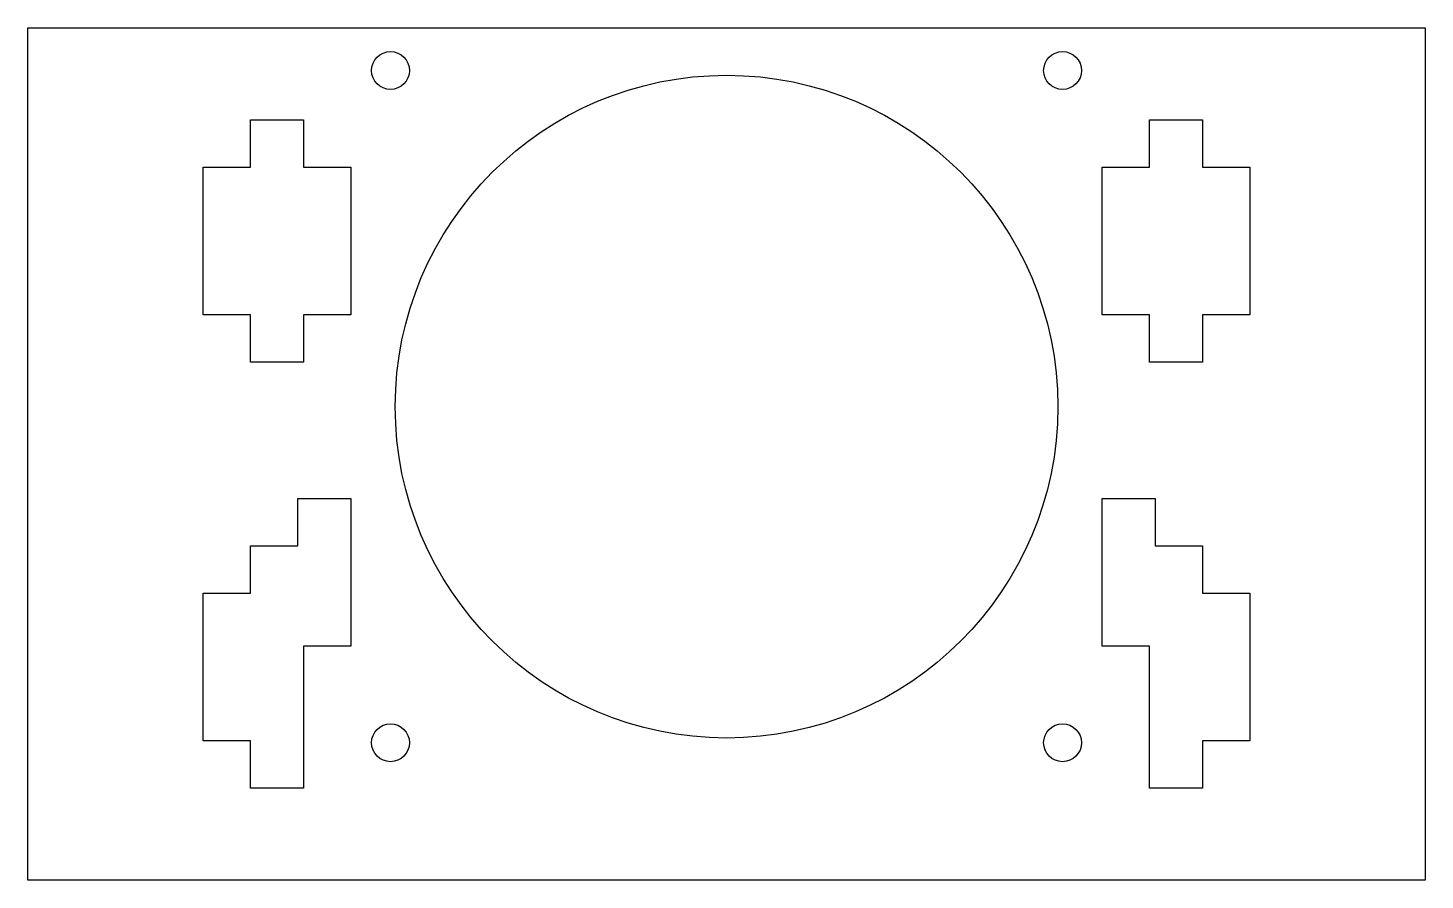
# Model space of a CAD drawing. Header units: millimetres. Extents: x -3 to 144, y -61 to 29.
import ezdxf

# ---------------------------------------------------------------- set-up
doc = ezdxf.new("R2010")
doc.units = ezdxf.units.MM

msp = doc.modelspace()

# ---------------------------------------------------------------- linework, layer by layer
at = {"color": 7, "linetype": 'Continuous', "lineweight": 25}
for p, q in [((-3.32, 28.97), (144.28, 28.97)), ((-3.32, -61.03), (-3.32, 28.97)), ((144.28, 28.97), (144.28, -61.03)), ((20.18, 14.27), (20.18, 19.27)), ((20.18, 19.27), (25.78, 19.27)), ((25.78, 19.27), (25.78, 14.27)), ((115.18, 14.27), (115.18, 19.27)), ((115.18, 19.27), (120.78, 19.27)), ((120.78, 19.27), (120.78, 14.27)), ((15.18, -1.33), (15.18, 14.27)), ((15.18, 14.27), (20.18, 14.27)), ((25.78, 14.27), (30.78, 14.27)), ((30.78, 14.27), (30.78, -1.33)), ((110.18, -1.33), (110.18, 14.27)), ((110.18, 14.27), (115.18, 14.27)), ((120.78, 14.27), (125.78, 14.27)), ((125.78, 14.27), (125.78, -1.33)), ((20.18, -1.33), (15.18, -1.33)), ((20.18, -6.33), (20.18, -1.33)), ((30.78, -1.33), (25.78, -1.33)), ((25.78, -1.33), (25.78, -6.33)), ((115.18, -1.33), (110.18, -1.33)), ((115.18, -6.33), (115.18, -1.33)), ((125.78, -1.33), (120.78, -1.33)), ((120.78, -1.33), (120.78, -6.33)), ((25.78, -6.33), (20.18, -6.33)), ((120.78, -6.33), (115.18, -6.33)), ((25.18, -25.73), (25.18, -20.73)), ((25.18, -20.73), (30.78, -20.73)), ((30.78, -20.73), (30.78, -36.33)), ((110.18, -36.33), (110.18, -20.73)), ((110.18, -20.73), (115.78, -20.73)), ((115.78, -20.73), (115.78, -25.73)), ((20.18, -30.73), (20.18, -25.73)), ((20.18, -25.73), (25.18, -25.73)), ((115.78, -25.73), (120.78, -25.73)), ((120.78, -25.73), (120.78, -30.73)), ((15.18, -46.33), (15.18, -30.73)), ((15.18, -30.73), (20.18, -30.73)), ((120.78, -30.73), (125.78, -30.73)), ((125.78, -30.73), (125.78, -46.33)), ((30.78, -36.33), (25.78, -36.33)), ((25.78, -36.33), (25.78, -51.33)), ((115.18, -36.33), (110.18, -36.33)), ((115.18, -51.33), (115.18, -36.33)), ((20.18, -46.33), (15.18, -46.33)), ((20.18, -51.33), (20.18, -46.33)), ((125.78, -46.33), (120.78, -46.33)), ((120.78, -46.33), (120.78, -51.33)), ((25.78, -51.33), (20.18, -51.33)), ((120.78, -51.33), (115.18, -51.33)), ((144.28, -61.03), (-3.32, -61.03))]:
    msp.add_line(p, q, dxfattribs=at)
for centre, radius in [((34.98, 24.47), 2), ((105.98, 24.47), 2), ((70.48, -11.03), 35), ((34.98, -46.53), 2), ((105.98, -46.53), 2)]:
    msp.add_circle(centre, radius, dxfattribs=at)

doc.saveas('drawing.dxf')
